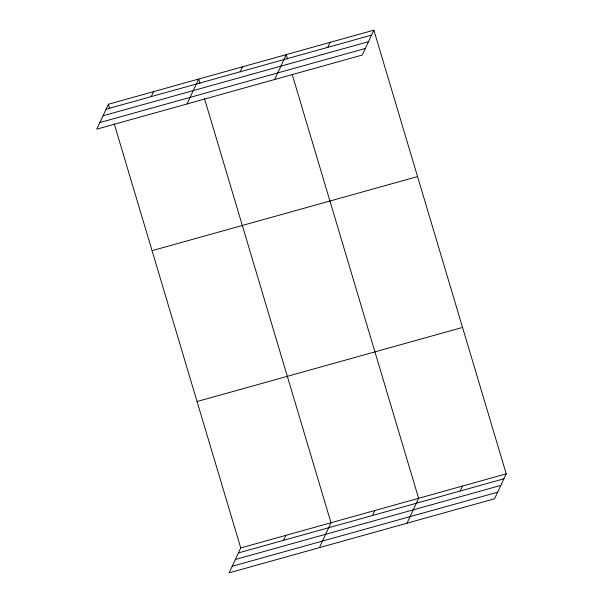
<?xml version="1.0" encoding="UTF-8"?>
<svg xmlns="http://www.w3.org/2000/svg" width="603" height="603" viewBox="0 0 603 603"><rect width="100%" height="100%" fill="white"/><g stroke="black" fill="none" stroke-linecap="round" stroke-linejoin="round"><path stroke-width="0.9" d="M108.397 104.244L96.782 129.148L362.267 55.054L373.883 30.15L108.397 104.244L109.723 108.706M151.21 96.616L153.524 91.648M187.043 103.957L198.658 79.053L199.992 83.516M240.145 71.795L242.466 66.827M274.659 79.506L286.274 54.602L287.601 59.064M327.761 47.343L330.075 42.376M114.253 123.886L240.733 547.946L229.117 572.85L494.603 498.756L506.219 473.852L373.883 30.15M283.546 540.318L285.867 535.351M319.386 547.66L331.002 522.748L204.515 98.696M372.488 515.497L374.802 510.53M406.995 523.208L418.61 498.304L292.131 74.244M460.097 491.046L462.418 486.078M106.075 109.211L371.569 35.117M103.007 115.791L368.493 41.697M99.849 122.567L365.335 48.474M152.062 250.667L417.555 176.573M197.06 401.523L462.546 327.429M240.733 547.946L506.219 473.852M238.419 552.913L503.904 478.82M235.351 559.494L500.837 485.4M232.185 566.27L497.679 492.176"/></g></svg>
